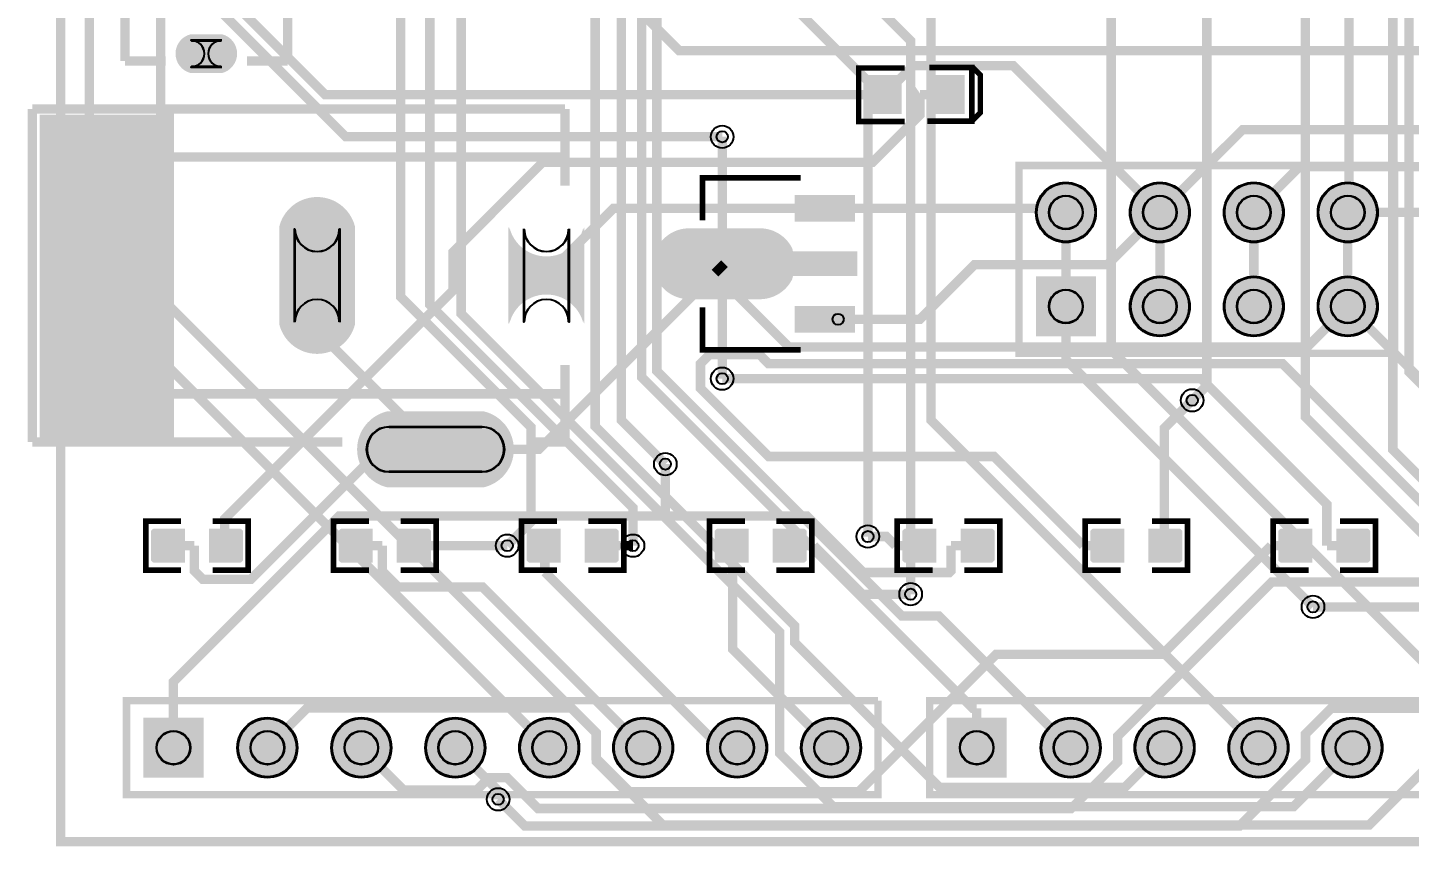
# Model space of a CAD drawing. Header units: millimetres. Extents: x 2 to 64.3, y 6.6 to 58.5.
# Drawn here: x 2.03 to 39.38, y 6.6 to 28.73 of the extents above; entities that cross this region are included whole.
import ezdxf

# ---------------------------------------------------------------- set-up
doc = ezdxf.new("R2010")
doc.units = ezdxf.units.MM
for name, color, linetype, true_color in [('BoardOutLine', 7, 'Continuous', 0xff00ff), ('BottomLayer', 7, 'Continuous', 0x0000ff), ('BottomSolderMaskLayer', 7, 'Continuous', 0xaa00ff), ('Document', 7, 'Continuous', 0xffffff), ('Hole', 7, 'Continuous', 0x222222), ('Multi-Layer', 7, 'Continuous', 0xc0c0c0), ('TopLayer', 7, 'Continuous', 0xff0000), ('TopPasteMaskLayer', 7, 'Continuous', 0x808080), ('TopSilkLayer', 7, 'Continuous', 0xffcc00), ('TopSolderMaskLayer', 7, 'Continuous', 0x800080)]:
    doc.layers.add(name, color=color, linetype=linetype, true_color=true_color)

msp = doc.modelspace()

# ---------------------------------------------------------------- hatches: boundary and pattern name
at = {"layer": 'BottomSolderMaskLayer'}
for points in [[(7.278, 28.557, -0.785398), (7.278, 27.506), (6.438, 27.506, -0.785398), (6.438, 28.557)], [(29.286, 23.739, 1), (30.912, 23.739, 1)], [(31.826, 23.739, 1), (33.452, 23.739, 1)], [(34.366, 23.739, 1), (35.992, 23.739, 1)], [(36.906, 23.739, 1), (38.532, 23.739, 1)], [(10.88, 20.721, -0.785398), (8.829, 20.721), (8.829, 23.35, -0.785398), (10.88, 23.35)], [(17.079, 23.349, -0.785398), (15.028, 23.349), (15.028, 20.721, -0.785398), (17.079, 20.721)], [(29.286, 22.012), (30.912, 22.012), (30.912, 20.386), (29.286, 20.386)], [(31.826, 21.199, 1), (33.452, 21.199, 1)], [(34.366, 21.199, 1), (35.992, 21.199, 1)], [(36.906, 21.199, 1), (38.532, 21.199, 1)], [(11.74, 16.31, -0.785398), (11.74, 18.36), (14.368, 18.36, -0.785398), (14.368, 16.31)], [(5.156, 10.084), (6.782, 10.084), (6.782, 8.458), (5.156, 8.458)], [(7.696, 9.271, 1), (9.322, 9.271, 1)], [(10.236, 9.271, 1), (11.862, 9.271, 1)], [(12.776, 9.271, 1), (14.402, 9.271, 1)], [(15.316, 9.271, 1), (16.942, 9.271, 1)], [(17.856, 9.271, 1), (19.482, 9.271, 1)], [(20.396, 9.271, 1), (22.022, 9.271, 1)], [(22.936, 9.271, 1), (24.562, 9.271, 1)], [(26.873, 10.084), (28.499, 10.084), (28.499, 8.458), (26.873, 8.458)], [(29.413, 9.271, 1), (31.039, 9.271, 1)], [(31.953, 9.271, 1), (33.579, 9.271, 1)], [(34.493, 9.271, 1), (36.119, 9.271, 1)], [(37.033, 9.271, 1), (38.659, 9.271, 1)]]:
    msp.add_hatch(color=256, dxfattribs=at).paths.add_polyline_path(points)
at = {"layer": 'Document'}
msp.add_hatch(color=256, dxfattribs=at).paths.add_polyline_path([(2.354, 26.385), (5.754, 26.385), (5.754, 17.585), (2.354, 17.585)])
at = {"layer": 'Multi-Layer'}
for points in [[(7.258, 28.532, -0.785398), (7.258, 27.532), (6.458, 27.532, -0.785398), (6.458, 28.532)], [(29.312, 23.739, 1), (30.886, 23.739, 1)], [(31.852, 23.739, 1), (33.426, 23.739, 1)], [(34.392, 23.739, 1), (35.966, 23.739, 1)], [(36.932, 23.739, 1), (38.506, 23.739, 1)], [(10.854, 20.735, -0.785398), (8.854, 20.735), (8.854, 23.335, -0.785398), (10.854, 23.335)], [(17.054, 23.335, -0.785398), (15.054, 23.335), (15.054, 20.735, -0.785398), (17.054, 20.735)], [(29.312, 21.986), (30.886, 21.986), (30.886, 20.411), (29.312, 20.411)], [(31.852, 21.199, 1), (33.426, 21.199, 1)], [(34.392, 21.199, 1), (35.966, 21.199, 1)], [(36.932, 21.199, 1), (38.506, 21.199, 1)], [(11.754, 16.335, -0.785398), (11.754, 18.335), (14.354, 18.335, -0.785398), (14.354, 16.335)], [(5.182, 10.058), (6.756, 10.058), (6.756, 8.484), (5.182, 8.484)], [(7.722, 9.271, 1), (9.296, 9.271, 1)], [(10.262, 9.271, 1), (11.836, 9.271, 1)], [(12.802, 9.271, 1), (14.376, 9.271, 1)], [(15.342, 9.271, 1), (16.916, 9.271, 1)], [(17.882, 9.271, 1), (19.456, 9.271, 1)], [(20.422, 9.271, 1), (21.996, 9.271, 1)], [(22.962, 9.271, 1), (24.536, 9.271, 1)], [(26.899, 10.058), (28.473, 10.058), (28.473, 8.484), (26.899, 8.484)], [(29.439, 9.271, 1), (31.013, 9.271, 1)], [(31.979, 9.271, 1), (33.553, 9.271, 1)], [(34.519, 9.271, 1), (36.093, 9.271, 1)], [(37.059, 9.271, 1), (38.633, 9.271, 1)]]:
    msp.add_hatch(color=256, dxfattribs=at).paths.add_polyline_path(points)
at = {"layer": 'TopLayer'}
for points in [[(25.635, 27.424), (25.635, 26.424), (24.735, 26.424), (24.735, 27.424)], [(27.335, 27.424), (27.335, 26.424), (26.435, 26.424), (26.435, 27.424)], [(24.369, 23.516), (24.369, 24.188), (22.794, 24.188), (22.794, 23.516)], [(19.942, 23.302), (21.796, 23.302), (21.841, 23.301), (21.885, 23.298), (21.929, 23.292), (21.973, 23.285), (22.017, 23.276), (22.06, 23.264), (22.102, 23.251), (22.144, 23.236), (22.185, 23.218), (22.225, 23.199), (22.265, 23.178), (22.303, 23.155), (22.34, 23.131), (22.376, 23.104), (22.41, 23.076), (22.444, 23.047), (22.476, 23.016), (22.506, 22.983), (22.535, 22.949), (22.562, 22.914), (22.587, 22.877), (22.611, 22.84), (22.633, 22.801), (22.653, 22.761), (22.672, 22.682), (24.369, 22.682), (24.369, 22.022), (22.672, 22.022), (22.653, 21.942), (22.633, 21.903), (22.611, 21.864), (22.587, 21.826), (22.562, 21.79), (22.535, 21.755), (22.506, 21.721), (22.476, 21.688), (22.444, 21.657), (22.41, 21.627), (22.376, 21.599), (22.34, 21.573), (22.303, 21.548), (22.265, 21.525), (22.225, 21.504), (22.185, 21.485), (22.144, 21.468), (22.102, 21.453), (22.06, 21.439), (22.017, 21.428), (21.973, 21.418), (21.929, 21.411), (21.885, 21.406), (21.841, 21.403), (21.796, 21.402), (19.942, 21.402), (19.897, 21.403), (19.853, 21.406), (19.809, 21.411), (19.765, 21.418), (19.721, 21.428), (19.678, 21.439), (19.636, 21.453), (19.594, 21.468), (19.553, 21.485), (19.512, 21.504), (19.473, 21.525), (19.435, 21.548), (19.398, 21.573), (19.362, 21.599), (19.327, 21.627), (19.294, 21.657), (19.262, 21.688), (19.232, 21.721), (19.203, 21.755), (19.176, 21.79), (19.15, 21.826), (19.127, 21.864), (19.105, 21.903), (19.084, 21.942), (19.066, 21.983), (19.05, 22.025), (19.036, 22.067), (19.023, 22.11), (19.013, 22.153), (19.005, 22.197), (18.998, 22.241), (18.994, 22.285), (18.992, 22.33), (18.992, 22.374), (18.994, 22.419), (18.998, 22.463), (19.005, 22.507), (19.013, 22.551), (19.023, 22.594), (19.036, 22.637), (19.05, 22.679), (19.066, 22.72), (19.084, 22.761), (19.105, 22.801), (19.127, 22.84), (19.15, 22.877), (19.176, 22.914), (19.203, 22.949), (19.232, 22.983), (19.262, 23.016), (19.294, 23.047), (19.327, 23.076), (19.362, 23.104), (19.398, 23.131), (19.435, 23.155), (19.473, 23.178), (19.512, 23.199), (19.553, 23.218), (19.594, 23.236), (19.636, 23.251), (19.678, 23.264), (19.721, 23.276), (19.765, 23.285), (19.809, 23.292), (19.853, 23.298), (19.897, 23.301), (19.942, 23.302)], [(24.369, 20.516), (24.369, 21.188), (22.794, 21.188), (22.794, 20.516)], [(6.254, 14.3), (6.254, 15.164), (5.447, 15.164), (5.447, 14.3)], [(6.954, 14.3), (6.954, 15.164), (7.76, 15.164), (7.76, 14.3)], [(11.334, 14.3), (11.334, 15.164), (10.528, 15.164), (10.528, 14.3)], [(12.034, 14.3), (12.034, 15.164), (12.84, 15.164), (12.84, 14.3)], [(16.414, 14.3), (16.414, 15.164), (15.608, 15.164), (15.608, 14.3)], [(17.114, 14.3), (17.114, 15.164), (17.92, 15.164), (17.92, 14.3)], [(21.494, 14.3), (21.494, 15.164), (20.688, 15.164), (20.688, 14.3)], [(22.194, 14.3), (22.194, 15.164), (23.001, 15.164), (23.001, 14.3)], [(26.574, 14.3), (26.574, 15.164), (25.768, 15.164), (25.768, 14.3)], [(27.274, 14.3), (27.274, 15.164), (28.081, 15.164), (28.081, 14.3)], [(31.654, 14.3), (31.654, 15.164), (30.848, 15.164), (30.848, 14.3)], [(32.354, 14.3), (32.354, 15.164), (33.161, 15.164), (33.161, 14.3)], [(36.734, 14.3), (36.734, 15.164), (35.928, 15.164), (35.928, 14.3)], [(37.434, 14.3), (37.434, 15.164), (38.241, 15.164), (38.241, 14.3)]]:
    msp.add_hatch(color=256, dxfattribs=at).paths.add_polyline_path(points)
at = {"layer": 'TopPasteMaskLayer'}
for points in [[(25.635, 27.424), (25.635, 26.424), (24.735, 26.424), (24.735, 27.424)], [(27.335, 27.424), (27.335, 26.424), (26.435, 26.424), (26.435, 27.424)], [(24.369, 23.516), (24.369, 24.188), (22.794, 24.188), (22.794, 23.516)], [(19.942, 23.302), (21.796, 23.302), (21.841, 23.301), (21.885, 23.298), (21.929, 23.292), (21.973, 23.285), (22.017, 23.276), (22.06, 23.264), (22.102, 23.251), (22.144, 23.236), (22.185, 23.218), (22.225, 23.199), (22.265, 23.178), (22.303, 23.155), (22.34, 23.131), (22.376, 23.104), (22.41, 23.076), (22.444, 23.047), (22.476, 23.016), (22.506, 22.983), (22.535, 22.949), (22.562, 22.914), (22.587, 22.877), (22.611, 22.84), (22.633, 22.801), (22.653, 22.761), (22.672, 22.682), (24.369, 22.682), (24.369, 22.022), (22.672, 22.022), (22.653, 21.942), (22.633, 21.903), (22.611, 21.864), (22.587, 21.826), (22.562, 21.79), (22.535, 21.755), (22.506, 21.721), (22.476, 21.688), (22.444, 21.657), (22.41, 21.627), (22.376, 21.599), (22.34, 21.573), (22.303, 21.548), (22.265, 21.525), (22.225, 21.504), (22.185, 21.485), (22.144, 21.468), (22.102, 21.453), (22.06, 21.439), (22.017, 21.428), (21.973, 21.418), (21.929, 21.411), (21.885, 21.406), (21.841, 21.403), (21.796, 21.402), (19.942, 21.402), (19.897, 21.403), (19.853, 21.406), (19.809, 21.411), (19.765, 21.418), (19.721, 21.428), (19.678, 21.439), (19.636, 21.453), (19.594, 21.468), (19.553, 21.485), (19.512, 21.504), (19.473, 21.525), (19.435, 21.548), (19.398, 21.573), (19.362, 21.599), (19.327, 21.627), (19.294, 21.657), (19.262, 21.688), (19.232, 21.721), (19.203, 21.755), (19.176, 21.79), (19.15, 21.826), (19.127, 21.864), (19.105, 21.903), (19.084, 21.942), (19.066, 21.983), (19.05, 22.025), (19.036, 22.067), (19.023, 22.11), (19.013, 22.153), (19.005, 22.197), (18.998, 22.241), (18.994, 22.285), (18.992, 22.33), (18.992, 22.374), (18.994, 22.419), (18.998, 22.463), (19.005, 22.507), (19.013, 22.551), (19.023, 22.594), (19.036, 22.637), (19.05, 22.679), (19.066, 22.72), (19.084, 22.761), (19.105, 22.801), (19.127, 22.84), (19.15, 22.877), (19.176, 22.914), (19.203, 22.949), (19.232, 22.983), (19.262, 23.016), (19.294, 23.047), (19.327, 23.076), (19.362, 23.104), (19.398, 23.131), (19.435, 23.155), (19.473, 23.178), (19.512, 23.199), (19.553, 23.218), (19.594, 23.236), (19.636, 23.251), (19.678, 23.264), (19.721, 23.276), (19.765, 23.285), (19.809, 23.292), (19.853, 23.298), (19.897, 23.301), (19.942, 23.302)], [(24.369, 20.516), (24.369, 21.188), (22.794, 21.188), (22.794, 20.516)], [(5.409, 14.282), (6.209, 14.282), (6.259, 14.332), (6.259, 14.56), (5.889, 14.56), (5.889, 14.89), (6.259, 14.89), (6.259, 15.132), (6.209, 15.182), (5.409, 15.182), (5.359, 15.132), (5.359, 14.332)], [(7.799, 15.182), (6.999, 15.182), (6.949, 15.132), (6.949, 14.904), (7.319, 14.904), (7.319, 14.574), (6.949, 14.574), (6.949, 14.332), (6.999, 14.282), (7.799, 14.282), (7.849, 14.332), (7.849, 15.132)], [(10.489, 14.282), (11.289, 14.282), (11.339, 14.332), (11.339, 14.56), (10.969, 14.56), (10.969, 14.89), (11.339, 14.89), (11.339, 15.132), (11.289, 15.182), (10.489, 15.182), (10.439, 15.132), (10.439, 14.332)], [(12.879, 15.182), (12.079, 15.182), (12.029, 15.132), (12.029, 14.904), (12.399, 14.904), (12.399, 14.574), (12.029, 14.574), (12.029, 14.332), (12.079, 14.282), (12.879, 14.282), (12.929, 14.332), (12.929, 15.132)], [(15.569, 14.282), (16.369, 14.282), (16.419, 14.332), (16.419, 14.56), (16.049, 14.56), (16.049, 14.89), (16.419, 14.89), (16.419, 15.132), (16.369, 15.182), (15.569, 15.182), (15.519, 15.132), (15.519, 14.332)], [(17.959, 15.182), (17.159, 15.182), (17.109, 15.132), (17.109, 14.904), (17.479, 14.904), (17.479, 14.574), (17.109, 14.574), (17.109, 14.332), (17.159, 14.282), (17.959, 14.282), (18.009, 14.332), (18.009, 15.132)], [(20.649, 14.282), (21.449, 14.282), (21.499, 14.332), (21.499, 14.56), (21.129, 14.56), (21.129, 14.89), (21.499, 14.89), (21.499, 15.132), (21.449, 15.182), (20.649, 15.182), (20.599, 15.132), (20.599, 14.332)], [(23.039, 15.182), (22.239, 15.182), (22.189, 15.132), (22.189, 14.904), (22.559, 14.904), (22.559, 14.574), (22.189, 14.574), (22.189, 14.332), (22.239, 14.282), (23.039, 14.282), (23.089, 14.332), (23.089, 15.132)], [(25.729, 14.282), (26.529, 14.282), (26.579, 14.332), (26.579, 14.56), (26.209, 14.56), (26.209, 14.89), (26.579, 14.89), (26.579, 15.132), (26.529, 15.182), (25.729, 15.182), (25.679, 15.132), (25.679, 14.332)], [(28.119, 15.182), (27.319, 15.182), (27.269, 15.132), (27.269, 14.904), (27.639, 14.904), (27.639, 14.574), (27.269, 14.574), (27.269, 14.332), (27.319, 14.282), (28.119, 14.282), (28.169, 14.332), (28.169, 15.132)], [(30.809, 14.282), (31.609, 14.282), (31.659, 14.332), (31.659, 14.56), (31.289, 14.56), (31.289, 14.89), (31.659, 14.89), (31.659, 15.132), (31.609, 15.182), (30.809, 15.182), (30.759, 15.132), (30.759, 14.332)], [(33.199, 15.182), (32.399, 15.182), (32.349, 15.132), (32.349, 14.904), (32.719, 14.904), (32.719, 14.574), (32.349, 14.574), (32.349, 14.332), (32.399, 14.282), (33.199, 14.282), (33.249, 14.332), (33.249, 15.132)], [(35.889, 14.282), (36.689, 14.282), (36.739, 14.332), (36.739, 14.56), (36.369, 14.56), (36.369, 14.89), (36.739, 14.89), (36.739, 15.132), (36.689, 15.182), (35.889, 15.182), (35.839, 15.132), (35.839, 14.332)], [(38.279, 15.182), (37.479, 15.182), (37.429, 15.132), (37.429, 14.904), (37.799, 14.904), (37.799, 14.574), (37.429, 14.574), (37.429, 14.332), (37.479, 14.282), (38.279, 14.282), (38.329, 14.332), (38.329, 15.132)]]:
    msp.add_hatch(color=256, dxfattribs=at).paths.add_polyline_path(points)
at = {"layer": 'TopSilkLayer'}
msp.add_hatch(color=256, dxfattribs=at).paths.add_polyline_path([(25.925, 27.284), (25.915, 26.564), (26.175, 26.924)])
at = {"layer": 'TopSolderMaskLayer'}
for points in [[(7.278, 28.557, -0.785398), (7.278, 27.506), (6.438, 27.506, -0.785398), (6.438, 28.557)], [(25.658, 27.452), (25.658, 26.396), (24.712, 26.396), (24.712, 27.452)], [(27.358, 27.452), (27.358, 26.396), (26.412, 26.396), (26.412, 27.452)], [(29.286, 23.739, 1), (30.912, 23.739, 1)], [(31.826, 23.739, 1), (33.452, 23.739, 1)], [(34.366, 23.739, 1), (35.992, 23.739, 1)], [(36.906, 23.739, 1), (38.532, 23.739, 1)], [(10.88, 20.721, -0.785398), (8.829, 20.721), (8.829, 23.35, -0.785398), (10.88, 23.35)], [(24.394, 23.491), (24.394, 24.214), (22.768, 24.214), (22.768, 23.491)], [(17.079, 23.349, -0.785398), (15.028, 23.349), (15.028, 20.721, -0.785398), (17.079, 20.721)], [(19.917, 23.311), (21.82, 23.311), (21.866, 23.31), (21.912, 23.306), (21.957, 23.301), (22.002, 23.294), (22.047, 23.284), (22.091, 23.273), (22.135, 23.259), (22.178, 23.244), (22.22, 23.227), (22.261, 23.207), (22.301, 23.186), (22.341, 23.163), (22.379, 23.138), (22.415, 23.111), (22.451, 23.083), (22.485, 23.053), (22.518, 23.022), (22.549, 22.989), (22.579, 22.955), (22.606, 22.919), (22.633, 22.882), (22.657, 22.844), (22.68, 22.805), (22.7, 22.765), (22.719, 22.685), (24.461, 22.685), (24.461, 22.019), (22.719, 22.019), (22.7, 21.939), (22.68, 21.899), (22.657, 21.859), (22.633, 21.821), (22.606, 21.785), (22.579, 21.749), (22.549, 21.715), (22.518, 21.682), (22.485, 21.65), (22.451, 21.621), (22.415, 21.592), (22.379, 21.566), (22.341, 21.541), (22.301, 21.518), (22.261, 21.496), (22.22, 21.477), (22.178, 21.46), (22.135, 21.444), (22.091, 21.431), (22.047, 21.419), (22.002, 21.41), (21.957, 21.402), (21.912, 21.397), (21.866, 21.394), (21.82, 21.393), (19.917, 21.393), (19.872, 21.394), (19.826, 21.397), (19.781, 21.402), (19.736, 21.41), (19.691, 21.419), (19.647, 21.431), (19.603, 21.444), (19.56, 21.46), (19.518, 21.477), (19.477, 21.496), (19.436, 21.518), (19.397, 21.541), (19.359, 21.566), (19.322, 21.592), (19.287, 21.621), (19.253, 21.65), (19.22, 21.682), (19.189, 21.715), (19.159, 21.749), (19.131, 21.785), (19.105, 21.821), (19.081, 21.859), (19.058, 21.899), (19.038, 21.939), (19.019, 21.98), (19.002, 22.022), (18.987, 22.064), (18.975, 22.107), (18.964, 22.151), (18.955, 22.195), (18.949, 22.24), (18.945, 22.284), (18.943, 22.329), (18.943, 22.374), (18.945, 22.419), (18.949, 22.464), (18.955, 22.508), (18.964, 22.553), (18.975, 22.596), (18.987, 22.64), (19.002, 22.682), (19.019, 22.724), (19.038, 22.765), (19.058, 22.805), (19.081, 22.844), (19.105, 22.882), (19.131, 22.919), (19.159, 22.955), (19.189, 22.989), (19.22, 23.022), (19.253, 23.053), (19.287, 23.083), (19.322, 23.111), (19.359, 23.138), (19.397, 23.163), (19.436, 23.186), (19.477, 23.207), (19.518, 23.227), (19.56, 23.244), (19.603, 23.259), (19.647, 23.273), (19.691, 23.284), (19.736, 23.294), (19.781, 23.301), (19.826, 23.306), (19.872, 23.31), (19.917, 23.311)], [(29.286, 22.012), (30.912, 22.012), (30.912, 20.386), (29.286, 20.386)], [(31.826, 21.199, 1), (33.452, 21.199, 1)], [(34.366, 21.199, 1), (35.992, 21.199, 1)], [(36.906, 21.199, 1), (38.532, 21.199, 1)], [(24.394, 20.491), (24.394, 21.214), (22.768, 21.214), (22.768, 20.491)], [(11.74, 16.31, -0.785398), (11.74, 18.36), (14.368, 18.36, -0.785398), (14.368, 16.31)], [(6.279, 14.275), (6.279, 15.189), (5.422, 15.189), (5.422, 14.275)], [(6.929, 14.275), (6.929, 15.189), (7.786, 15.189), (7.786, 14.275)], [(11.359, 14.275), (11.359, 15.189), (10.502, 15.189), (10.502, 14.275)], [(12.009, 14.275), (12.009, 15.189), (12.866, 15.189), (12.866, 14.275)], [(16.439, 14.275), (16.439, 15.189), (15.582, 15.189), (15.582, 14.275)], [(17.089, 14.275), (17.089, 15.189), (17.946, 15.189), (17.946, 14.275)], [(21.519, 14.275), (21.519, 15.189), (20.662, 15.189), (20.662, 14.275)], [(22.169, 14.275), (22.169, 15.189), (23.026, 15.189), (23.026, 14.275)], [(26.599, 14.275), (26.599, 15.189), (25.742, 15.189), (25.742, 14.275)], [(27.249, 14.275), (27.249, 15.189), (28.106, 15.189), (28.106, 14.275)], [(31.679, 14.275), (31.679, 15.189), (30.822, 15.189), (30.822, 14.275)], [(32.329, 14.275), (32.329, 15.189), (33.186, 15.189), (33.186, 14.275)], [(36.759, 14.275), (36.759, 15.189), (35.902, 15.189), (35.902, 14.275)], [(37.409, 14.275), (37.409, 15.189), (38.266, 15.189), (38.266, 14.275)], [(5.156, 10.084), (6.782, 10.084), (6.782, 8.458), (5.156, 8.458)], [(7.696, 9.271, 1), (9.322, 9.271, 1)], [(10.236, 9.271, 1), (11.862, 9.271, 1)], [(12.776, 9.271, 1), (14.402, 9.271, 1)], [(15.316, 9.271, 1), (16.942, 9.271, 1)], [(17.856, 9.271, 1), (19.482, 9.271, 1)], [(20.396, 9.271, 1), (22.022, 9.271, 1)], [(22.936, 9.271, 1), (24.562, 9.271, 1)], [(26.873, 10.084), (28.499, 10.084), (28.499, 8.458), (26.873, 8.458)], [(29.413, 9.271, 1), (31.039, 9.271, 1)], [(31.953, 9.271, 1), (33.579, 9.271, 1)], [(34.493, 9.271, 1), (36.119, 9.271, 1)], [(37.033, 9.271, 1), (38.659, 9.271, 1)]]:
    msp.add_hatch(color=256, dxfattribs=at).paths.add_polyline_path(points)

# ---------------------------------------------------------------- linework, layer by layer
at = {"layer": 'BoardOutLine', "const_width": 0.254}
msp.add_lwpolyline([(2.921, 57.404), (64.135, 57.404), (64.135, 6.731), (2.921, 6.731), (2.921, 57.404)], close=True, dxfattribs=at)
at = {"layer": 'BottomLayer', "const_width": 0.254}
for points in [[(35.306, 9.271), (26.449, 18.128), (26.449, 55.111), (25.086, 56.474), (11.496, 56.474), (9.939, 54.917)], [(16.129, 9.271), (3.696, 21.704), (3.696, 55.225), (4.418, 55.948), (7.83, 55.948), (8.669, 55.109), (8.669, 54.53), (11.716, 51.483)], [(15.019, 54.917), (16.155, 56.053), (17.907, 56.053), (19.038, 54.922), (19.038, 19.454), (25.659, 12.833), (26.664, 12.833), (30.226, 9.271)], [(35.339, 54.917), (36.374, 55.952), (38.487, 55.952), (39.169, 55.271), (39.169, 47.847), (39.372, 47.644), (39.372, 19.429), (49.53, 9.271)], [(40.386, 9.271), (38.298, 7.183), (19.199, 7.183), (17.399, 8.983), (17.399, 9.669), (5.621, 21.447), (5.621, 43.664), (5.965, 44.009), (5.965, 53.811), (4.859, 54.917)], [(37.846, 9.271), (36.25, 7.675), (23.807, 7.675), (22.359, 9.123), (22.359, 12.395), (13.748, 21.005), (13.748, 48.568), (7.399, 54.917)], [(32.766, 9.271), (31.696, 8.201), (26.682, 8.201), (22.767, 12.116), (22.767, 12.564), (17.372, 17.958), (17.372, 29.5), (16.05, 30.822), (16.05, 51.346), (12.479, 54.917)], [(17.559, 54.917), (18.63, 53.846), (18.63, 19.286), (27.578, 10.338), (27.686, 10.338)], [(27.719, 54.917), (27.719, 53.844), (31.323, 50.24), (31.323, 20.023), (43.145, 8.201), (56.08, 8.201), (57.15, 9.271)], [(37.879, 54.917), (37.879, 48.56), (38.938, 47.501), (38.938, 17.323), (46.99, 9.271)], [(17.559, 46.917), (18.08, 46.396), (18.08, 18.126), (19.269, 16.937)], [(44.45, 10.338), (36.573, 18.215), (36.573, 38.893), (37.879, 40.199), (37.879, 46.917)], [(12.109, 38.919), (12.109, 21.459), (15.635, 17.933), (15.635, 15.371), (14.995, 14.732)], [(18.393, 14.732), (18.393, 15.753), (12.902, 21.244), (12.902, 38.143)], [(25.902, 13.419), (25.902, 28.38), (19.648, 34.634)], [(37.719, 23.739), (37.754, 23.773), (37.754, 34.039)], [(24.745, 14.979), (24.745, 27.287), (19.633, 32.399)], [(33.909, 30.059), (33.909, 19.056), (33.514, 18.66)], [(20.807, 25.785), (20.807, 19.246)], [(30.099, 23.739), (30.099, 21.199)], [(32.639, 23.739), (32.639, 21.199)], [(35.179, 23.739), (35.179, 21.199)], [(37.719, 23.739), (37.719, 21.199)], [(13.054, 17.335), (9.854, 20.535), (9.854, 22.035)], [(36.779, 13.077), (30.099, 19.758), (30.099, 21.199)], [(27.686, 9.271), (27.686, 10.338)], [(13.589, 9.271), (14.747, 8.113), (14.747, 7.875)]]:
    msp.add_lwpolyline(points, dxfattribs=at)
at = {"layer": 'BottomSolderMaskLayer'}
for points in [[(7.278, 28.399), (6.438, 28.399)], [(7.278, 27.663), (6.438, 27.663)], [(9.239, 20.771), (9.239, 23.299)], [(10.469, 20.771), (10.469, 23.299)], [(15.439, 23.299), (15.439, 20.771)], [(16.669, 23.299), (16.669, 20.771)], [(14.318, 17.941), (11.79, 17.941)], [(14.318, 16.728), (11.79, 16.728)]]:
    msp.add_lwpolyline(points, close=True, dxfattribs=at)
for centre, radius in [((30.099, 23.739), 0.813), ((32.639, 23.739), 0.813), ((35.179, 23.739), 0.813), ((37.719, 23.739), 0.813), ((30.099, 23.739), 0.459), ((32.639, 23.739), 0.459), ((35.179, 23.739), 0.459), ((37.719, 23.739), 0.459), ((32.639, 21.199), 0.813), ((35.179, 21.199), 0.813), ((37.719, 21.199), 0.813), ((30.099, 21.199), 0.459), ((32.639, 21.199), 0.459), ((35.179, 21.199), 0.459), ((37.719, 21.199), 0.459), ((5.969, 9.271), 0.459), ((8.509, 9.271), 0.813), ((8.509, 9.271), 0.459), ((11.049, 9.271), 0.813), ((11.049, 9.271), 0.459), ((13.589, 9.271), 0.813), ((13.589, 9.271), 0.459), ((16.129, 9.271), 0.813), ((16.129, 9.271), 0.459), ((18.669, 9.271), 0.813), ((18.669, 9.271), 0.459), ((21.209, 9.271), 0.813), ((21.209, 9.271), 0.459), ((23.749, 9.271), 0.813), ((23.749, 9.271), 0.459), ((27.686, 9.271), 0.459), ((30.226, 9.271), 0.813), ((30.226, 9.271), 0.459), ((32.766, 9.271), 0.813), ((32.766, 9.271), 0.459), ((35.306, 9.271), 0.813), ((35.306, 9.271), 0.459), ((37.846, 9.271), 0.813), ((37.846, 9.271), 0.459)]:
    msp.add_circle(centre, radius, dxfattribs=at)
for centre, radius, start, end in [((6.438, 28.031), 0.368, 270, 450), ((7.278, 28.031), 0.368, 450, 270), ((9.854, 23.299), 0.615, 180, 360), ((16.054, 23.299), 0.615, 180, 0), ((9.854, 20.771), 0.615, 360, 180), ((16.054, 20.771), 0.615, 0, 180), ((11.79, 17.335), 0.607, 90, 270), ((14.318, 17.335), 0.607, 270, 90)]:
    msp.add_arc(centre, radius, start, end, dxfattribs=at)
at = {"layer": 'Document'}
msp.add_circle((23.94, 20.852), 0.15, dxfattribs=at)
at = {"layer": 'Hole'}
for centre in [(20.807, 25.785), (20.807, 19.246), (33.514, 18.66), (19.269, 16.937), (24.745, 14.979), (14.995, 14.732), (18.393, 14.732), (25.902, 13.419), (36.779, 13.077), (14.747, 7.875)]:
    msp.add_circle(centre, 0.152, dxfattribs=at)
at = {"layer": 'Multi-Layer'}
for points in [[(7.258, 28.381), (6.458, 28.381)], [(7.258, 27.681), (6.458, 27.681)], [(9.254, 20.785), (9.254, 23.285)], [(10.454, 20.785), (10.454, 23.285)], [(15.454, 23.285), (15.454, 20.785)], [(16.654, 23.285), (16.654, 20.785)], [(14.304, 17.935), (11.804, 17.935)], [(14.304, 16.735), (11.804, 16.735)]]:
    msp.add_lwpolyline(points, close=True, dxfattribs=at)
for centre, radius in [((20.807, 25.785), 0.305), ((30.099, 23.739), 0.787), ((32.639, 23.739), 0.787), ((35.179, 23.739), 0.787), ((37.719, 23.739), 0.787), ((30.099, 23.739), 0.445), ((32.639, 23.739), 0.445), ((35.179, 23.739), 0.445), ((37.719, 23.739), 0.445), ((32.639, 21.199), 0.787), ((35.179, 21.199), 0.787), ((37.719, 21.199), 0.787), ((30.099, 21.199), 0.445), ((32.639, 21.199), 0.445), ((35.179, 21.199), 0.445), ((37.719, 21.199), 0.445), ((20.807, 19.246), 0.305), ((33.514, 18.66), 0.305), ((19.269, 16.937), 0.305), ((14.995, 14.732), 0.305), ((18.393, 14.732), 0.305), ((24.745, 14.979), 0.305), ((25.902, 13.419), 0.305), ((36.779, 13.077), 0.305), ((5.969, 9.271), 0.445), ((8.509, 9.271), 0.787), ((8.509, 9.271), 0.445), ((11.049, 9.271), 0.787), ((11.049, 9.271), 0.445), ((13.589, 9.271), 0.787), ((13.589, 9.271), 0.445), ((16.129, 9.271), 0.787), ((16.129, 9.271), 0.445), ((18.669, 9.271), 0.787), ((18.669, 9.271), 0.445), ((21.209, 9.271), 0.787), ((21.209, 9.271), 0.445), ((23.749, 9.271), 0.787), ((23.749, 9.271), 0.445), ((27.686, 9.271), 0.445), ((30.226, 9.271), 0.787), ((30.226, 9.271), 0.445), ((32.766, 9.271), 0.787), ((32.766, 9.271), 0.445), ((35.306, 9.271), 0.787), ((35.306, 9.271), 0.445), ((37.846, 9.271), 0.787), ((37.846, 9.271), 0.445), ((14.747, 7.875), 0.305)]:
    msp.add_circle(centre, radius, dxfattribs=at)
for centre, radius, start, end in [((6.458, 28.031), 0.35, 270, 450), ((7.258, 28.031), 0.35, 450, 270), ((9.854, 23.285), 0.6, 180, 360), ((16.054, 23.285), 0.6, 180, 0), ((9.854, 20.785), 0.6, 360, 180), ((16.054, 20.785), 0.6, 0, 180), ((11.804, 17.335), 0.6, 90, 270), ((14.304, 17.335), 0.6, 270, 90)]:
    msp.add_arc(centre, radius, start, end, dxfattribs=at)
at = {"layer": 'TopLayer', "const_width": 0.254}
for points in [[(10.414, 36.507), (10.414, 36.431), (7.113, 33.13), (6.595, 33.13), (6.075, 32.61), (6.075, 29.575), (6.473, 29.176), (7.237, 29.176), (10.628, 25.785), (20.807, 25.785)], [(11.684, 36.507), (11.684, 36.067), (19.637, 28.114), (40.392, 28.114)], [(6.858, 30.132), (10.066, 26.924), (24.455, 26.924)], [(25.185, 26.924), (25.966, 27.705), (28.673, 27.705), (32.639, 23.739)], [(52.439, 27.466), (52.44, 27.468), (55.796, 27.468), (55.87, 27.394), (55.87, 17.988), (55.796, 17.914), (55.556, 17.914), (50.719, 13.077), (36.779, 13.077)], [(26.155, 26.924), (26.155, 26.377), (24.872, 25.093), (15.952, 25.093), (13.532, 22.673), (13.532, 21.635), (7.357, 15.459), (7.357, 14.732)], [(25.185, 26.924), (24.455, 26.924)], [(26.885, 26.924), (26.155, 26.924)], [(47.25, 25.973), (34.874, 25.973), (32.639, 23.739)], [(35.179, 23.739), (36.418, 24.978), (42.888, 24.978), (42.939, 24.926), (42.939, 24.247)], [(49.379, 24.247), (53.47, 20.155), (53.47, 18.001), (53.396, 17.927), (49.066, 17.927), (45.295, 14.156), (41.448, 14.156), (35.95, 19.654), (22.058, 19.654), (21.815, 19.898), (20.466, 19.898), (20.219, 19.65), (20.219, 18.983), (22.06, 17.142), (28.158, 17.142), (30.568, 14.732)], [(41.539, 24.247), (41.031, 23.739), (37.719, 23.739)], [(23.581, 23.852), (17.871, 23.852), (16.054, 22.035)], [(30.099, 23.739), (29.986, 23.852), (23.581, 23.852)], [(32.639, 23.739), (31.225, 22.325), (27.628, 22.325), (26.155, 20.852), (23.581, 20.852)], [(20.615, 22.098), (20.869, 22.352)], [(20.615, 22.098), (15.852, 17.335), (13.054, 17.335)], [(20.615, 22.098), (22.611, 20.102), (36.622, 20.102), (37.719, 21.199)], [(37.719, 21.199), (42.058, 16.86), (42.058, 14.869)], [(37.154, 14.732), (37.154, 15.849), (33.758, 19.246), (20.807, 19.246)], [(32.757, 14.732), (32.757, 17.904), (33.514, 18.66)], [(13.054, 17.335), (11.575, 17.335), (8.059, 13.819), (6.764, 13.819), (6.534, 14.049), (6.534, 14.732)], [(19.269, 15.532), (19.269, 16.937)], [(5.969, 9.271), (5.969, 11.053), (10.448, 15.532), (19.269, 15.532)], [(14.747, 7.875), (15.467, 7.155), (34.79, 7.155), (36.576, 8.94), (36.576, 9.64), (37.275, 10.339), (52.712, 10.339), (56.567, 14.194), (56.567, 15.381), (56.494, 15.455), (55.09, 15.455), (54.377, 14.742)], [(19.269, 15.532), (23.094, 15.532), (24.62, 14.006), (26.951, 14.006), (26.994, 14.049), (26.994, 14.732)], [(24.745, 14.979), (25.241, 14.979), (25.488, 14.732)], [(5.851, 14.732), (6.534, 14.732)], [(8.509, 9.271), (9.586, 10.348), (16.732, 10.348), (17.4, 9.68), (17.4, 8.9), (18.217, 8.083), (24.501, 8.083), (28.209, 11.791), (32.707, 11.791), (35.648, 14.732)], [(10.931, 14.732), (11.614, 14.732)], [(47.217, 14.742), (46.223, 13.748), (35.665, 13.748), (31.495, 9.578), (31.495, 8.882), (30.241, 7.627), (15.823, 7.627), (14.989, 8.461), (14.504, 8.461), (14.166, 8.123), (12.197, 8.123), (11.049, 9.271)], [(18.669, 9.271), (14.322, 13.618), (12.045, 13.618), (11.614, 14.049), (11.614, 14.732)], [(12.437, 14.732), (14.995, 14.732)], [(16.011, 14.732), (16.011, 14.02)], [(17.517, 14.732), (18.2, 14.732)], [(18.2, 14.732), (18.393, 14.732)], [(21.091, 14.732), (21.091, 11.929), (23.749, 9.271)], [(22.597, 14.732), (23.28, 14.732)], [(25.902, 13.419), (24.593, 13.419), (23.28, 14.732)], [(26.171, 14.732), (25.488, 14.732)], [(27.677, 14.732), (26.994, 14.732)], [(31.251, 14.732), (30.568, 14.732)], [(36.331, 14.732), (35.648, 14.732)], [(37.837, 14.732), (37.154, 14.732)], [(16.011, 14.02), (20.76, 9.271), (21.209, 9.271)]]:
    msp.add_lwpolyline(points, dxfattribs=at)
at = {"layer": 'TopSilkLayer'}
for points, const_width in [([(4.658, 36.431), (4.658, 27.831)], 0.254), ([(9.058, 36.431), (9.058, 27.831)], 0.254), ([(5.755, 27.831), (4.658, 27.831)], 0.254), ([(9.058, 27.831), (7.961, 27.831)], 0.254), ([(25.735, 26.194), (24.495, 26.194), (24.495, 27.644), (25.735, 27.644)], 0.15), ([(26.405, 27.654), (27.555, 27.654), (27.555, 26.204), (26.355, 26.204)], 0.15), ([(27.555, 27.654), (27.585, 27.654), (27.785, 27.454), (27.785, 26.434), (27.755, 26.404), (27.555, 26.204)], 0.15), ([(2.154, 17.535), (2.154, 26.535)], 0.254), ([(2.154, 26.535), (16.554, 26.535)], 0.254), ([(5.854, 17.535), (5.854, 26.535)], 0.254), ([(16.554, 26.535), (16.554, 24.46)], 0.254), ([(5.934, 25.235), (16.554, 25.235)], 0.254), ([(22.927, 24.678), (20.275, 24.678), (20.275, 23.529)], 0.152), ([(22.927, 20.026), (20.275, 20.026), (20.275, 21.175)], 0.152), ([(16.554, 19.611), (16.554, 17.535)], 0.254), ([(5.934, 18.835), (16.554, 18.835)], 0.254), ([(2.154, 17.535), (10.539, 17.535)], 0.254), ([(15.569, 17.535), (16.554, 17.535)], 0.254), ([(6.178, 14.071), (5.219, 14.071), (5.219, 15.393), (6.178, 15.393)], 0.152), ([(7.03, 14.071), (7.989, 14.071), (7.989, 15.393), (7.03, 15.393)], 0.152), ([(11.258, 14.071), (10.299, 14.071), (10.299, 15.393), (11.258, 15.393)], 0.152), ([(12.11, 14.071), (13.069, 14.071), (13.069, 15.393), (12.11, 15.393)], 0.152), ([(16.338, 14.071), (15.379, 14.071), (15.379, 15.393), (16.338, 15.393)], 0.152), ([(17.19, 14.071), (18.149, 14.071), (18.149, 15.393), (17.19, 15.393)], 0.152), ([(21.418, 14.071), (20.459, 14.071), (20.459, 15.393), (21.418, 15.393)], 0.152), ([(22.27, 14.071), (23.229, 14.071), (23.229, 15.393), (22.27, 15.393)], 0.152), ([(26.498, 14.071), (25.539, 14.071), (25.539, 15.393), (26.498, 15.393)], 0.152), ([(27.35, 14.071), (28.309, 14.071), (28.309, 15.393), (27.35, 15.393)], 0.152), ([(31.578, 14.071), (30.619, 14.071), (30.619, 15.393), (31.578, 15.393)], 0.152), ([(32.43, 14.071), (33.389, 14.071), (33.389, 15.393), (32.43, 15.393)], 0.152), ([(36.658, 14.071), (35.699, 14.071), (35.699, 15.393), (36.658, 15.393)], 0.152), ([(37.51, 14.071), (38.469, 14.071), (38.469, 15.393), (37.51, 15.393)], 0.152), ([(25.019, 10.541), (25.019, 8.001), (4.699, 8.001), (4.699, 10.541), (6.604, 10.541)], 0.203), ([(25.019, 10.541), (6.604, 10.541)], 0.203), ([(28.321, 10.541), (26.416, 10.541), (26.416, 8.001), (41.656, 8.001), (41.656, 10.541)], 0.203), ([(41.656, 10.541), (28.321, 10.541)], 0.203)]:
    msp.add_lwpolyline(points, dxfattribs=dict(at, const_width=const_width))
at = {"layer": 'TopSilkLayer', "const_width": 0.203}
msp.add_lwpolyline([(28.829, 25.009), (28.829, 19.929), (38.989, 19.929), (38.989, 25.009), (28.829, 25.009)], close=True, dxfattribs=at)
at = {"layer": 'TopSolderMaskLayer'}
for points in [[(7.278, 28.399), (6.438, 28.399)], [(7.278, 27.663), (6.438, 27.663)], [(9.239, 20.771), (9.239, 23.299)], [(10.469, 20.771), (10.469, 23.299)], [(15.439, 23.299), (15.439, 20.771)], [(16.669, 23.299), (16.669, 20.771)], [(14.318, 17.941), (11.79, 17.941)], [(14.318, 16.728), (11.79, 16.728)]]:
    msp.add_lwpolyline(points, close=True, dxfattribs=at)
for centre, radius in [((30.099, 23.739), 0.813), ((32.639, 23.739), 0.813), ((35.179, 23.739), 0.813), ((37.719, 23.739), 0.813), ((30.099, 23.739), 0.459), ((32.639, 23.739), 0.459), ((35.179, 23.739), 0.459), ((37.719, 23.739), 0.459), ((32.639, 21.199), 0.813), ((35.179, 21.199), 0.813), ((37.719, 21.199), 0.813), ((30.099, 21.199), 0.459), ((32.639, 21.199), 0.459), ((35.179, 21.199), 0.459), ((37.719, 21.199), 0.459), ((5.969, 9.271), 0.459), ((8.509, 9.271), 0.813), ((8.509, 9.271), 0.459), ((11.049, 9.271), 0.813), ((11.049, 9.271), 0.459), ((13.589, 9.271), 0.813), ((13.589, 9.271), 0.459), ((16.129, 9.271), 0.813), ((16.129, 9.271), 0.459), ((18.669, 9.271), 0.813), ((18.669, 9.271), 0.459), ((21.209, 9.271), 0.813), ((21.209, 9.271), 0.459), ((23.749, 9.271), 0.813), ((23.749, 9.271), 0.459), ((27.686, 9.271), 0.459), ((30.226, 9.271), 0.813), ((30.226, 9.271), 0.459), ((32.766, 9.271), 0.813), ((32.766, 9.271), 0.459), ((35.306, 9.271), 0.813), ((35.306, 9.271), 0.459), ((37.846, 9.271), 0.813), ((37.846, 9.271), 0.459)]:
    msp.add_circle(centre, radius, dxfattribs=at)
for centre, radius, start, end in [((6.438, 28.031), 0.368, 270, 450), ((7.278, 28.031), 0.368, 450, 270), ((9.854, 23.299), 0.615, 180, 360), ((16.054, 23.299), 0.615, 180, 0), ((9.854, 20.771), 0.615, 360, 180), ((16.054, 20.771), 0.615, 0, 180), ((11.79, 17.335), 0.607, 90, 270), ((14.318, 17.335), 0.607, 270, 90)]:
    msp.add_arc(centre, radius, start, end, dxfattribs=at)

doc.saveas('drawing.dxf')
